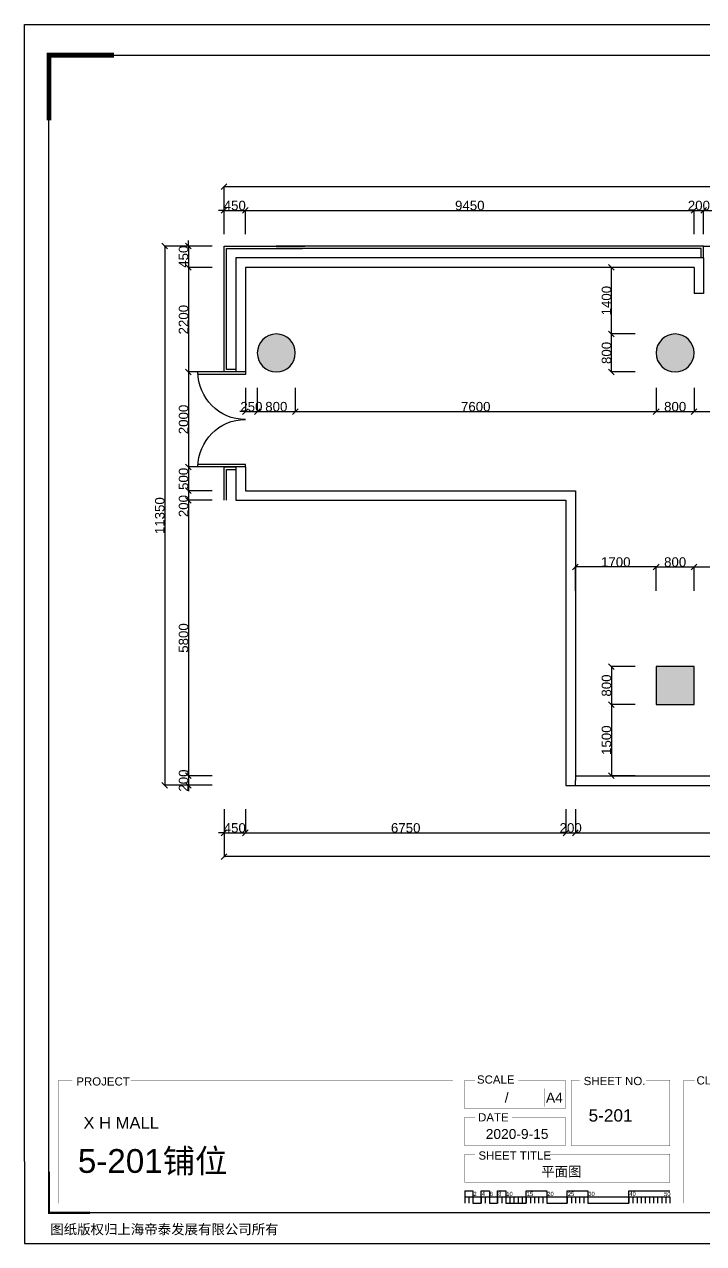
# Model space of a CAD drawing. Header units: inches. Extents: x -17552 to 18736, y -11730 to 13931.
# Drawn here: x -17552 to -3246, y -11730 to 13931 of the extents above; entities that cross this region are included whole.
import ezdxf
from ezdxf.enums import TextEntityAlignment as Align

# ---------------------------------------------------------------- set-up
doc = ezdxf.new("R2010")
doc.units = ezdxf.units.IN
doc.header["$MEASUREMENT"] = 0
for name, color, linetype in [('DIM', 3, 'Continuous'), ('DOOR', 100, 'Continuous'), ('建-墙体', 255, 'Continuous')]:
    doc.layers.add(name, color=color, linetype=linetype)
doc.styles.get("Standard").update_dxf_attribs({"font": 'arial.ttf'})
doc.dimstyles.new('DIM-200MM', dxfattribs={"dimtxt": 200, "dimasz": 120, "dimexe": 10, "dimexo": 10, "dimgap": 0.7, "dimtad": 1, "dimdec": 0, "dimrnd": 5, "dimzin": 1, "dimdsep": 46, "dimtxsty": 'Standard', "dimblk": 'OBLIQUE', "dimcen": 0.5, "dimdle": 1, "dimclrd": 256, "dimclre": 256, "dimclrt": 7, "dimaunit": 1, "dimadec": 0, "dimazin": 0, "dimtfac": 1, "dimtdec": 0, "dimtix": 1, "dimtmove": 2, "dimatfit": 3, "dimfxl": 0, "dimtolj": 1, "dimtzin": 1, "dimarcsym": 0})

# ---------------------------------------------------------------- blocks, each defined once
blk = doc.blocks.new('_Oblique')
at = {"color": 0, "linetype": 'ByBlock', "lineweight": -2}
blk.add_line((-0.5, -0.5), (0.5, 0.5), dxfattribs=at)
blk = doc.blocks.new('*D128')
at = {"layer": 'DEFPOINTS', "color": 0, "transparency": 16777216}
for p in [(-12896, 10016), (-13346, 8536), (-12896, 8536)]:
    blk.add_point(p, dxfattribs=at)
at = {"layer": 'DIM', "lineweight": -2, "transparency": 16777216}
for p, q in [((-13346, 10016), (-13466, 10016)), ((-13346, 9516), (-13346, 10026)), ((-13346, 10016), (-12896, 10016)), ((-12896, 9516), (-12896, 10026)), ((-12896, 10016), (-12776, 10016))]:
    blk.add_line(p, q, dxfattribs=at)
at = {"layer": 'DIM', "lineweight": -2, "transparency": 16777216, "xscale": 120, "yscale": 120, "zscale": 120}
blk.add_blockref('_Oblique', (-13346, 10016), dxfattribs=at)
at = {"layer": 'DIM', "lineweight": -2, "transparency": 16777216, "xscale": 120, "yscale": 120, "zscale": 120, "rotation": 180}
blk.add_blockref('_Oblique', (-12896, 10016), dxfattribs=at)
at = {"layer": 'DIM', "color": 7, "transparency": 16777216, "insert": (-13121, 10118), "char_height": 200, "attachment_point": 5}
blk.add_mtext('\\A1;450', dxfattribs=at)
blk = doc.blocks.new('*D129')
at = {"layer": 'DEFPOINTS', "color": 0, "transparency": 16777216}
for p in [(-3446, 10016), (-12896, 8536), (-3446, 8654)]:
    blk.add_point(p, dxfattribs=at)
at = {"layer": 'DIM', "lineweight": -2, "transparency": 16777216}
for p, q in [((-12897, 10016), (-3445, 10016)), ((-12896, 9516), (-12896, 10026)), ((-3446, 9516), (-3446, 10026))]:
    blk.add_line(p, q, dxfattribs=at)
at = {"layer": 'DIM', "lineweight": -2, "transparency": 16777216, "xscale": 120, "yscale": 120, "zscale": 120, "rotation": 180}
blk.add_blockref('_Oblique', (-12896, 10016), dxfattribs=at)
at = {"layer": 'DIM', "lineweight": -2, "transparency": 16777216, "xscale": 120, "yscale": 120, "zscale": 120}
blk.add_blockref('_Oblique', (-3446, 10016), dxfattribs=at)
at = {"layer": 'DIM', "color": 7, "transparency": 16777216, "insert": (-8171, 10118), "char_height": 200, "attachment_point": 5}
blk.add_mtext('\\A1;9450', dxfattribs=at)
blk = doc.blocks.new('*D130')
at = {"layer": 'DEFPOINTS', "color": 0, "transparency": 16777216}
for p in [(-3246, 10016), (-3446, 8654), (-3246, 8641)]:
    blk.add_point(p, dxfattribs=at)
at = {"layer": 'DIM', "lineweight": -2, "transparency": 16777216}
for p, q in [((-3446, 10016), (-3566, 10016)), ((-3446, 9516), (-3446, 10026)), ((-3446, 10016), (-3246, 10016)), ((-3246, 9516), (-3246, 10026)), ((-3246, 10016), (-3126, 10016))]:
    blk.add_line(p, q, dxfattribs=at)
at = {"layer": 'DIM', "lineweight": -2, "transparency": 16777216, "xscale": 120, "yscale": 120, "zscale": 120}
blk.add_blockref('_Oblique', (-3446, 10016), dxfattribs=at)
at = {"layer": 'DIM', "lineweight": -2, "transparency": 16777216, "xscale": 120, "yscale": 120, "zscale": 120, "rotation": 180}
blk.add_blockref('_Oblique', (-3246, 10016), dxfattribs=at)
at = {"layer": 'DIM', "color": 7, "transparency": 16777216, "insert": (-3346, 10118), "char_height": 200, "attachment_point": 5}
blk.add_mtext('\\A1;200', dxfattribs=at)
blk = doc.blocks.new('*D131')
at = {"layer": 'DEFPOINTS', "color": 0, "transparency": 16777216}
for p in [(3954, 10016), (-3246, 8641), (3954, 8166)]:
    blk.add_point(p, dxfattribs=at)
at = {"layer": 'DIM', "lineweight": -2, "transparency": 16777216}
for p, q in [((-3247, 10016), (3955, 10016)), ((-3246, 9516), (-3246, 10026)), ((3954, 9516), (3954, 10026))]:
    blk.add_line(p, q, dxfattribs=at)
at = {"layer": 'DIM', "lineweight": -2, "transparency": 16777216, "xscale": 120, "yscale": 120, "zscale": 120, "rotation": 180}
blk.add_blockref('_Oblique', (-3246, 10016), dxfattribs=at)
at = {"layer": 'DIM', "lineweight": -2, "transparency": 16777216, "xscale": 120, "yscale": 120, "zscale": 120}
blk.add_blockref('_Oblique', (3954, 10016), dxfattribs=at)
at = {"layer": 'DIM', "color": 7, "transparency": 16777216, "insert": (354, 10118), "char_height": 200, "attachment_point": 5}
blk.add_mtext('\\A1;7200', dxfattribs=at)
blk = doc.blocks.new('*D137')
at = {"layer": 'DEFPOINTS', "color": 0, "transparency": 16777216}
for p in [(14054, 10516), (-13346, 8794), (14054, 8794)]:
    blk.add_point(p, dxfattribs=at)
at = {"layer": 'DIM', "lineweight": -2, "transparency": 16777216}
for p, q in [((-13346, 10016), (-13346, 10526)), ((14054, 10016), (14054, 10526)), ((-13347, 10516), (14055, 10516))]:
    blk.add_line(p, q, dxfattribs=at)
at = {"layer": 'DIM', "lineweight": -2, "transparency": 16777216, "xscale": 120, "yscale": 120, "zscale": 120, "rotation": 180}
blk.add_blockref('_Oblique', (-13346, 10516), dxfattribs=at)
at = {"layer": 'DIM', "lineweight": -2, "transparency": 16777216, "xscale": 120, "yscale": 120, "zscale": 120}
blk.add_blockref('_Oblique', (14054, 10516), dxfattribs=at)
at = {"layer": 'DIM', "color": 7, "transparency": 16777216, "insert": (354, 10618), "char_height": 200, "attachment_point": 5}
blk.add_mtext('\\A1;27400', dxfattribs=at)
blk = doc.blocks.new('*D138')
at = {"layer": 'DEFPOINTS', "color": 0, "transparency": 16777216}
for p in [(-12496, 9266), (-14096, 8816), (-12496, 8816)]:
    blk.add_point(p, dxfattribs=at)
at = {"layer": 'DIM', "lineweight": -2, "transparency": 16777216}
for p, q in [((-13596, 9266), (-14106, 9266)), ((-14096, 9266), (-14096, 9386)), ((-14096, 9266), (-14096, 8816)), ((-13596, 8816), (-14106, 8816)), ((-14096, 8816), (-14096, 8696))]:
    blk.add_line(p, q, dxfattribs=at)
at = {"layer": 'DIM', "lineweight": -2, "transparency": 16777216, "xscale": 120, "yscale": 120, "zscale": 120}
for p, rotation in [((-14096, 9266), 270), ((-14096, 8816), 90)]:
    blk.add_blockref('_Oblique', p, dxfattribs=dict(at, rotation=rotation))
at = {"layer": 'DIM', "color": 7, "transparency": 16777216, "insert": (-14199, 9041), "char_height": 200, "attachment_point": 5, "rotation": 90}
blk.add_mtext('\\A1;450', dxfattribs=at)
blk = doc.blocks.new('*D139')
at = {"layer": 'DEFPOINTS', "color": 0, "transparency": 16777216}
for p in [(-12496, 8816), (-14096, 6616), (-12896, 6616)]:
    blk.add_point(p, dxfattribs=at)
at = {"layer": 'DIM', "lineweight": -2, "transparency": 16777216}
for p, q in [((-13596, 8816), (-14106, 8816)), ((-14096, 8817), (-14096, 6615)), ((-13596, 6616), (-14106, 6616))]:
    blk.add_line(p, q, dxfattribs=at)
at = {"layer": 'DIM', "lineweight": -2, "transparency": 16777216, "xscale": 120, "yscale": 120, "zscale": 120}
for p, rotation in [((-14096, 8816), 90), ((-14096, 6616), 270)]:
    blk.add_blockref('_Oblique', p, dxfattribs=dict(at, rotation=rotation))
at = {"layer": 'DIM', "color": 7, "transparency": 16777216, "insert": (-14199, 7716), "char_height": 200, "attachment_point": 5, "rotation": 90}
blk.add_mtext('\\A1;2200', dxfattribs=at)
blk = doc.blocks.new('*D140')
at = {"layer": 'DEFPOINTS', "color": 0, "transparency": 16777216}
for p in [(-12896, 6616), (-14096, 4616), (-12896, 4616)]:
    blk.add_point(p, dxfattribs=at)
at = {"layer": 'DIM', "lineweight": -2, "transparency": 16777216}
for p, q in [((-13596, 6616), (-14106, 6616)), ((-14096, 6617), (-14096, 4615)), ((-13596, 4616), (-14106, 4616))]:
    blk.add_line(p, q, dxfattribs=at)
at = {"layer": 'DIM', "lineweight": -2, "transparency": 16777216, "xscale": 120, "yscale": 120, "zscale": 120}
for p, rotation in [((-14096, 6616), 90), ((-14096, 4616), 270)]:
    blk.add_blockref('_Oblique', p, dxfattribs=dict(at, rotation=rotation))
at = {"layer": 'DIM', "color": 7, "transparency": 16777216, "insert": (-14199, 5616), "char_height": 200, "attachment_point": 5, "rotation": 90}
blk.add_mtext('\\A1;2000', dxfattribs=at)
blk = doc.blocks.new('*D141')
at = {"layer": 'DEFPOINTS', "color": 0, "transparency": 16777216}
for p in [(-12896, 4616), (-14096, 4116), (-12599, 4116)]:
    blk.add_point(p, dxfattribs=at)
at = {"layer": 'DIM', "lineweight": -2, "transparency": 16777216}
for p, q in [((-13596, 4616), (-14106, 4616)), ((-14096, 4617), (-14096, 4115)), ((-13596, 4116), (-14106, 4116))]:
    blk.add_line(p, q, dxfattribs=at)
at = {"layer": 'DIM', "lineweight": -2, "transparency": 16777216, "xscale": 120, "yscale": 120, "zscale": 120}
for p, rotation in [((-14096, 4616), 90), ((-14096, 4116), 270)]:
    blk.add_blockref('_Oblique', p, dxfattribs=dict(at, rotation=rotation))
at = {"layer": 'DIM', "color": 7, "transparency": 16777216, "insert": (-14199, 4366), "char_height": 200, "attachment_point": 5, "rotation": 90}
blk.add_mtext('\\A1;500', dxfattribs=at)
blk = doc.blocks.new('*D142')
at = {"layer": 'DEFPOINTS', "color": 0, "transparency": 16777216}
for p in [(-12599, 4116), (-14096, 3916), (-12771, 3916)]:
    blk.add_point(p, dxfattribs=at)
at = {"layer": 'DIM', "lineweight": -2, "transparency": 16777216}
for p, q in [((-13596, 4116), (-14106, 4116)), ((-14096, 4117), (-14096, 3915)), ((-13596, 3916), (-14106, 3916))]:
    blk.add_line(p, q, dxfattribs=at)
at = {"layer": 'DIM', "lineweight": -2, "transparency": 16777216, "xscale": 120, "yscale": 120, "zscale": 120}
for p, rotation in [((-14096, 4116), 90), ((-14096, 3916), 270)]:
    blk.add_blockref('_Oblique', p, dxfattribs=dict(at, rotation=rotation))
at = {"layer": 'DIM', "color": 7, "transparency": 16777216, "insert": (-14199, 3793), "char_height": 200, "attachment_point": 5, "rotation": 90}
blk.add_mtext('\\A1;200', dxfattribs=at)
blk = doc.blocks.new('*D143')
at = {"layer": 'DEFPOINTS', "color": 0, "transparency": 16777216}
for p in [(-12771, 3916), (-14096, -1884), (-5583, -1884)]:
    blk.add_point(p, dxfattribs=at)
at = {"layer": 'DIM', "lineweight": -2, "transparency": 16777216}
for p, q in [((-13596, 3916), (-14106, 3916)), ((-14096, 3917), (-14096, -1885)), ((-13596, -1884), (-14106, -1884))]:
    blk.add_line(p, q, dxfattribs=at)
at = {"layer": 'DIM', "lineweight": -2, "transparency": 16777216, "xscale": 120, "yscale": 120, "zscale": 120}
for p, rotation in [((-14096, 3916), 90), ((-14096, -1884), 270)]:
    blk.add_blockref('_Oblique', p, dxfattribs=dict(at, rotation=rotation))
at = {"layer": 'DIM', "color": 7, "transparency": 16777216, "insert": (-14199, 1016), "char_height": 200, "attachment_point": 5, "rotation": 90}
blk.add_mtext('\\A1;5800', dxfattribs=at)
blk = doc.blocks.new('*D144')
at = {"layer": 'DEFPOINTS', "color": 0, "transparency": 16777216}
for p in [(-5583, -1884), (-14096, -2084), (-5568, -2084)]:
    blk.add_point(p, dxfattribs=at)
at = {"layer": 'DIM', "lineweight": -2, "transparency": 16777216}
for p, q in [((-14096, -1884), (-14096, -1764)), ((-13596, -1884), (-14106, -1884)), ((-14096, -1884), (-14096, -2084)), ((-13596, -2084), (-14106, -2084)), ((-14096, -2084), (-14096, -2204))]:
    blk.add_line(p, q, dxfattribs=at)
at = {"layer": 'DIM', "lineweight": -2, "transparency": 16777216, "xscale": 120, "yscale": 120, "zscale": 120}
for p, rotation in [((-14096, -1884), 270), ((-14096, -2084), 90)]:
    blk.add_blockref('_Oblique', p, dxfattribs=dict(at, rotation=rotation))
at = {"layer": 'DIM', "color": 7, "transparency": 16777216, "insert": (-14199, -1984), "char_height": 200, "attachment_point": 5, "rotation": 90}
blk.add_mtext('\\A1;200', dxfattribs=at)
blk = doc.blocks.new('*D145')
at = {"layer": 'DEFPOINTS', "color": 0, "transparency": 16777216}
for p in [(-12413, 9266), (-14596, -2084), (-5568, -2084)]:
    blk.add_point(p, dxfattribs=at)
at = {"layer": 'DIM', "lineweight": -2, "transparency": 16777216}
for p, q in [((-14096, 9266), (-14606, 9266)), ((-14596, 9267), (-14596, -2085)), ((-14096, -2084), (-14606, -2084))]:
    blk.add_line(p, q, dxfattribs=at)
at = {"layer": 'DIM', "lineweight": -2, "transparency": 16777216, "xscale": 120, "yscale": 120, "zscale": 120}
for p, rotation in [((-14596, 9266), 90), ((-14596, -2084), 270)]:
    blk.add_blockref('_Oblique', p, dxfattribs=dict(at, rotation=rotation))
at = {"layer": 'DIM', "color": 7, "transparency": 16777216, "insert": (-14699, 3591), "char_height": 200, "attachment_point": 5, "rotation": 90}
blk.add_mtext('\\A1;11350', dxfattribs=at)
blk = doc.blocks.new('*D146')
at = {"layer": 'DEFPOINTS', "color": 0, "transparency": 16777216}
for p in [(-13346, 4184), (-12896, 4184), (-12896, -3084)]:
    blk.add_point(p, dxfattribs=at)
at = {"layer": 'DIM', "lineweight": -2, "transparency": 16777216}
for p, q in [((-13346, -2584), (-13346, -3094)), ((-12896, -2584), (-12896, -3094)), ((-13346, -3084), (-13466, -3084)), ((-13346, -3084), (-12896, -3084)), ((-12896, -3084), (-12776, -3084))]:
    blk.add_line(p, q, dxfattribs=at)
at = {"layer": 'DIM', "lineweight": -2, "transparency": 16777216, "xscale": 120, "yscale": 120, "zscale": 120}
blk.add_blockref('_Oblique', (-13346, -3084), dxfattribs=at)
at = {"layer": 'DIM', "lineweight": -2, "transparency": 16777216, "xscale": 120, "yscale": 120, "zscale": 120, "rotation": 180}
blk.add_blockref('_Oblique', (-12896, -3084), dxfattribs=at)
at = {"layer": 'DIM', "color": 7, "transparency": 16777216, "insert": (-13121, -2982), "char_height": 200, "attachment_point": 5}
blk.add_mtext('\\A1;450', dxfattribs=at)
blk = doc.blocks.new('*D147')
at = {"layer": 'DEFPOINTS', "color": 0, "transparency": 16777216}
for p in [(-12896, 4184), (-6146, 3471), (-6146, -3084)]:
    blk.add_point(p, dxfattribs=at)
at = {"layer": 'DIM', "lineweight": -2, "transparency": 16777216}
for p, q in [((-12896, -2584), (-12896, -3094)), ((-6146, -2584), (-6146, -3094)), ((-12897, -3084), (-6145, -3084))]:
    blk.add_line(p, q, dxfattribs=at)
at = {"layer": 'DIM', "lineweight": -2, "transparency": 16777216, "xscale": 120, "yscale": 120, "zscale": 120, "rotation": 180}
blk.add_blockref('_Oblique', (-12896, -3084), dxfattribs=at)
at = {"layer": 'DIM', "lineweight": -2, "transparency": 16777216, "xscale": 120, "yscale": 120, "zscale": 120}
blk.add_blockref('_Oblique', (-6146, -3084), dxfattribs=at)
at = {"layer": 'DIM', "color": 7, "transparency": 16777216, "insert": (-9521, -2982), "char_height": 200, "attachment_point": 5}
blk.add_mtext('\\A1;6750', dxfattribs=at)
blk = doc.blocks.new('*D148')
at = {"layer": 'DEFPOINTS', "color": 0, "transparency": 16777216}
for p in [(-6146, 3471), (-5946, 3455), (-5946, -3084)]:
    blk.add_point(p, dxfattribs=at)
at = {"layer": 'DIM', "lineweight": -2, "transparency": 16777216}
for p, q in [((-6146, -2584), (-6146, -3094)), ((-5946, -2584), (-5946, -3094)), ((-6146, -3084), (-6266, -3084)), ((-6146, -3084), (-5946, -3084)), ((-5946, -3084), (-5826, -3084))]:
    blk.add_line(p, q, dxfattribs=at)
at = {"layer": 'DIM', "lineweight": -2, "transparency": 16777216, "xscale": 120, "yscale": 120, "zscale": 120}
blk.add_blockref('_Oblique', (-6146, -3084), dxfattribs=at)
at = {"layer": 'DIM', "lineweight": -2, "transparency": 16777216, "xscale": 120, "yscale": 120, "zscale": 120, "rotation": 180}
blk.add_blockref('_Oblique', (-5946, -3084), dxfattribs=at)
at = {"layer": 'DIM', "color": 7, "transparency": 16777216, "insert": (-6046, -2982), "char_height": 200, "attachment_point": 5}
blk.add_mtext('\\A1;200', dxfattribs=at)
blk = doc.blocks.new('*D149')
at = {"layer": 'DEFPOINTS', "color": 0, "transparency": 16777216}
for p in [(-5946, 3455), (13804, -914), (13804, -3084)]:
    blk.add_point(p, dxfattribs=at)
at = {"layer": 'DIM', "lineweight": -2, "transparency": 16777216}
for p, q in [((-5946, -2584), (-5946, -3094)), ((13804, -2584), (13804, -3094)), ((-5947, -3084), (13805, -3084))]:
    blk.add_line(p, q, dxfattribs=at)
at = {"layer": 'DIM', "lineweight": -2, "transparency": 16777216, "xscale": 120, "yscale": 120, "zscale": 120, "rotation": 180}
blk.add_blockref('_Oblique', (-5946, -3084), dxfattribs=at)
at = {"layer": 'DIM', "lineweight": -2, "transparency": 16777216, "xscale": 120, "yscale": 120, "zscale": 120}
blk.add_blockref('_Oblique', (13804, -3084), dxfattribs=at)
at = {"layer": 'DIM', "color": 7, "transparency": 16777216, "insert": (3929, -2982), "char_height": 200, "attachment_point": 5}
blk.add_mtext('\\A1;19750', dxfattribs=at)
blk = doc.blocks.new('*D151')
at = {"layer": 'DEFPOINTS', "color": 0, "transparency": 16777216}
for p in [(-13346, 4184), (14054, -1401), (-13346, -3584)]:
    blk.add_point(p, dxfattribs=at)
at = {"layer": 'DIM', "lineweight": -2, "transparency": 16777216}
for p, q in [((-13346, -3084), (-13346, -3594)), ((14054, -3084), (14054, -3594)), ((14055, -3584), (-13347, -3584))]:
    blk.add_line(p, q, dxfattribs=at)
at = {"layer": 'DIM', "lineweight": -2, "transparency": 16777216, "xscale": 120, "yscale": 120, "zscale": 120, "rotation": 180}
blk.add_blockref('_Oblique', (-13346, -3584), dxfattribs=at)
at = {"layer": 'DIM', "lineweight": -2, "transparency": 16777216, "xscale": 120, "yscale": 120, "zscale": 120}
blk.add_blockref('_Oblique', (14054, -3584), dxfattribs=at)
at = {"layer": 'DIM', "color": 7, "transparency": 16777216, "insert": (354, -3482), "char_height": 200, "attachment_point": 5}
blk.add_mtext('\\A1;27400', dxfattribs=at)
blk = doc.blocks.new('*D159')
at = {"layer": 'DEFPOINTS', "color": 0, "transparency": 16777216}
for p in [(-12896, 7092), (-12646, 7016), (-12646, 5781)]:
    blk.add_point(p, dxfattribs=at)
at = {"layer": 'DIM', "lineweight": -2, "transparency": 16777216}
for p, q in [((-12896, 6281), (-12896, 5771)), ((-12646, 6281), (-12646, 5771)), ((-12896, 5781), (-13016, 5781)), ((-12896, 5781), (-12646, 5781)), ((-12646, 5781), (-12526, 5781))]:
    blk.add_line(p, q, dxfattribs=at)
at = {"layer": 'DIM', "lineweight": -2, "transparency": 16777216, "xscale": 120, "yscale": 120, "zscale": 120}
blk.add_blockref('_Oblique', (-12896, 5781), dxfattribs=at)
at = {"layer": 'DIM', "lineweight": -2, "transparency": 16777216, "xscale": 120, "yscale": 120, "zscale": 120, "rotation": 180}
blk.add_blockref('_Oblique', (-12646, 5781), dxfattribs=at)
at = {"layer": 'DIM', "color": 7, "transparency": 16777216, "insert": (-12771, 5884), "char_height": 200, "attachment_point": 5}
blk.add_mtext('\\A1;250', dxfattribs=at)
blk = doc.blocks.new('*D160')
at = {"layer": 'DEFPOINTS', "color": 0, "transparency": 16777216}
for p in [(-12646, 7016), (-11846, 7016), (-11846, 5781)]:
    blk.add_point(p, dxfattribs=at)
at = {"layer": 'DIM', "lineweight": -2, "transparency": 16777216}
for p, q in [((-12646, 6281), (-12646, 5771)), ((-11846, 6281), (-11846, 5771)), ((-12647, 5781), (-11845, 5781))]:
    blk.add_line(p, q, dxfattribs=at)
at = {"layer": 'DIM', "lineweight": -2, "transparency": 16777216, "xscale": 120, "yscale": 120, "zscale": 120, "rotation": 180}
blk.add_blockref('_Oblique', (-12646, 5781), dxfattribs=at)
at = {"layer": 'DIM', "lineweight": -2, "transparency": 16777216, "xscale": 120, "yscale": 120, "zscale": 120}
blk.add_blockref('_Oblique', (-11846, 5781), dxfattribs=at)
at = {"layer": 'DIM', "color": 7, "transparency": 16777216, "insert": (-12246, 5884), "char_height": 200, "attachment_point": 5}
blk.add_mtext('\\A1;800', dxfattribs=at)
blk = doc.blocks.new('*D161')
at = {"layer": 'DEFPOINTS', "color": 0, "transparency": 16777216}
for p in [(-11846, 7016), (-4246, 7016), (-4246, 5781)]:
    blk.add_point(p, dxfattribs=at)
at = {"layer": 'DIM', "lineweight": -2, "transparency": 16777216}
for p, q in [((-11846, 6281), (-11846, 5771)), ((-4246, 6281), (-4246, 5771)), ((-11847, 5781), (-4245, 5781))]:
    blk.add_line(p, q, dxfattribs=at)
at = {"layer": 'DIM', "lineweight": -2, "transparency": 16777216, "xscale": 120, "yscale": 120, "zscale": 120, "rotation": 180}
blk.add_blockref('_Oblique', (-11846, 5781), dxfattribs=at)
at = {"layer": 'DIM', "lineweight": -2, "transparency": 16777216, "xscale": 120, "yscale": 120, "zscale": 120}
blk.add_blockref('_Oblique', (-4246, 5781), dxfattribs=at)
at = {"layer": 'DIM', "color": 7, "transparency": 16777216, "insert": (-8046, 5884), "char_height": 200, "attachment_point": 5}
blk.add_mtext('\\A1;7600', dxfattribs=at)
blk = doc.blocks.new('*D162')
at = {"layer": 'DEFPOINTS', "color": 0, "transparency": 16777216}
for p in [(-4246, 7016), (-3446, 7016), (-3446, 5781)]:
    blk.add_point(p, dxfattribs=at)
at = {"layer": 'DIM', "lineweight": -2, "transparency": 16777216}
for p, q in [((-4246, 6281), (-4246, 5771)), ((-3446, 6281), (-3446, 5771)), ((-4247, 5781), (-3445, 5781))]:
    blk.add_line(p, q, dxfattribs=at)
at = {"layer": 'DIM', "lineweight": -2, "transparency": 16777216, "xscale": 120, "yscale": 120, "zscale": 120, "rotation": 180}
blk.add_blockref('_Oblique', (-4246, 5781), dxfattribs=at)
at = {"layer": 'DIM', "lineweight": -2, "transparency": 16777216, "xscale": 120, "yscale": 120, "zscale": 120}
blk.add_blockref('_Oblique', (-3446, 5781), dxfattribs=at)
at = {"layer": 'DIM', "color": 7, "transparency": 16777216, "insert": (-3846, 5884), "char_height": 200, "attachment_point": 5}
blk.add_mtext('\\A1;800', dxfattribs=at)
blk = doc.blocks.new('*D163')
at = {"layer": 'DEFPOINTS', "color": 0, "transparency": 16777216}
for p in [(-3446, 7016), (4104, 7016), (4104, 5781)]:
    blk.add_point(p, dxfattribs=at)
at = {"layer": 'DIM', "lineweight": -2, "transparency": 16777216}
for p, q in [((-3446, 6281), (-3446, 5771)), ((4104, 6281), (4104, 5771)), ((-3447, 5781), (4105, 5781))]:
    blk.add_line(p, q, dxfattribs=at)
at = {"layer": 'DIM', "lineweight": -2, "transparency": 16777216, "xscale": 120, "yscale": 120, "zscale": 120, "rotation": 180}
blk.add_blockref('_Oblique', (-3446, 5781), dxfattribs=at)
at = {"layer": 'DIM', "lineweight": -2, "transparency": 16777216, "xscale": 120, "yscale": 120, "zscale": 120}
blk.add_blockref('_Oblique', (4104, 5781), dxfattribs=at)
at = {"layer": 'DIM', "color": 7, "transparency": 16777216, "insert": (329, 5884), "char_height": 200, "attachment_point": 5}
blk.add_mtext('\\A1;7550', dxfattribs=at)
blk = doc.blocks.new('*D170')
at = {"layer": 'DEFPOINTS', "color": 0, "transparency": 16777216}
for p in [(-4246, 416), (-5189, -384), (-4246, -384)]:
    blk.add_point(p, dxfattribs=at)
at = {"layer": 'DIM', "lineweight": -2, "transparency": 16777216}
for p, q in [((-4689, 416), (-5199, 416)), ((-5189, 417), (-5189, -385)), ((-4689, -384), (-5199, -384))]:
    blk.add_line(p, q, dxfattribs=at)
at = {"layer": 'DIM', "lineweight": -2, "transparency": 16777216, "xscale": 120, "yscale": 120, "zscale": 120}
for p, rotation in [((-5189, 416), 90), ((-5189, -384), 270)]:
    blk.add_blockref('_Oblique', p, dxfattribs=dict(at, rotation=rotation))
at = {"layer": 'DIM', "color": 7, "transparency": 16777216, "insert": (-5292, 16), "char_height": 200, "attachment_point": 5, "rotation": 90}
blk.add_mtext('\\A1;800', dxfattribs=at)
blk = doc.blocks.new('*D171')
at = {"layer": 'DEFPOINTS', "color": 0, "transparency": 16777216}
for p in [(-4246, -384), (-5189, -1884), (-4246, -1884)]:
    blk.add_point(p, dxfattribs=at)
at = {"layer": 'DIM', "lineweight": -2, "transparency": 16777216}
for p, q in [((-4689, -384), (-5199, -384)), ((-5189, -383), (-5189, -1885)), ((-4689, -1884), (-5199, -1884))]:
    blk.add_line(p, q, dxfattribs=at)
at = {"layer": 'DIM', "lineweight": -2, "transparency": 16777216, "xscale": 120, "yscale": 120, "zscale": 120}
for p, rotation in [((-5189, -384), 90), ((-5189, -1884), 270)]:
    blk.add_blockref('_Oblique', p, dxfattribs=dict(at, rotation=rotation))
at = {"layer": 'DIM', "color": 7, "transparency": 16777216, "insert": (-5292, -1134), "char_height": 200, "attachment_point": 5, "rotation": 90}
blk.add_mtext('\\A1;1500', dxfattribs=at)
blk = doc.blocks.new('*D172')
at = {"layer": 'DEFPOINTS', "color": 0, "transparency": 16777216}
for p in [(-5189, 7416), (-3846, 7416), (-3846, 6616)]:
    blk.add_point(p, dxfattribs=at)
at = {"layer": 'DIM', "lineweight": -2, "transparency": 16777216}
for p, q in [((-4689, 7416), (-5199, 7416)), ((-5189, 6615), (-5189, 7417)), ((-4689, 6616), (-5199, 6616))]:
    blk.add_line(p, q, dxfattribs=at)
at = {"layer": 'DIM', "lineweight": -2, "transparency": 16777216, "xscale": 120, "yscale": 120, "zscale": 120}
for p, rotation in [((-5189, 7416), 90), ((-5189, 6616), 270)]:
    blk.add_blockref('_Oblique', p, dxfattribs=dict(at, rotation=rotation))
at = {"layer": 'DIM', "color": 7, "transparency": 16777216, "insert": (-5292, 7016), "char_height": 200, "attachment_point": 5, "rotation": 90}
blk.add_mtext('\\A1;800', dxfattribs=at)
blk = doc.blocks.new('*D173')
at = {"layer": 'DEFPOINTS', "color": 0, "transparency": 16777216}
for p in [(-5189, 8816), (-3846, 8816), (-3846, 7416)]:
    blk.add_point(p, dxfattribs=at)
at = {"layer": 'DIM', "lineweight": -2, "transparency": 16777216}
for p, q in [((-4689, 8816), (-5199, 8816)), ((-5189, 7415), (-5189, 8817)), ((-4689, 7416), (-5199, 7416))]:
    blk.add_line(p, q, dxfattribs=at)
at = {"layer": 'DIM', "lineweight": -2, "transparency": 16777216, "xscale": 120, "yscale": 120, "zscale": 120}
for p, rotation in [((-5189, 8816), 90), ((-5189, 7416), 270)]:
    blk.add_blockref('_Oblique', p, dxfattribs=dict(at, rotation=rotation))
at = {"layer": 'DIM', "color": 7, "transparency": 16777216, "insert": (-5292, 8116), "char_height": 200, "attachment_point": 5, "rotation": 90}
blk.add_mtext('\\A1;1400', dxfattribs=at)
blk = doc.blocks.new('*D174')
at = {"layer": 'DEFPOINTS', "color": 0, "transparency": 16777216}
for p in [(-3446, 2511), (-4246, 416), (-3446, 416)]:
    blk.add_point(p, dxfattribs=at)
at = {"layer": 'DIM', "lineweight": -2, "transparency": 16777216}
for p, q in [((-4247, 2511), (-3445, 2511)), ((-4246, 2011), (-4246, 2521)), ((-3446, 2011), (-3446, 2521))]:
    blk.add_line(p, q, dxfattribs=at)
at = {"layer": 'DIM', "lineweight": -2, "transparency": 16777216, "xscale": 120, "yscale": 120, "zscale": 120, "rotation": 180}
blk.add_blockref('_Oblique', (-4246, 2511), dxfattribs=at)
at = {"layer": 'DIM', "lineweight": -2, "transparency": 16777216, "xscale": 120, "yscale": 120, "zscale": 120}
blk.add_blockref('_Oblique', (-3446, 2511), dxfattribs=at)
at = {"layer": 'DIM', "color": 7, "transparency": 16777216, "insert": (-3846, 2614), "char_height": 200, "attachment_point": 5}
blk.add_mtext('\\A1;800', dxfattribs=at)
blk = doc.blocks.new('*D175')
at = {"layer": 'DEFPOINTS', "color": 0, "transparency": 16777216}
for p in [(-5946, 2511), (-5946, 416), (-4246, 416)]:
    blk.add_point(p, dxfattribs=at)
at = {"layer": 'DIM', "lineweight": -2, "transparency": 16777216}
for p, q in [((-4245, 2511), (-5947, 2511)), ((-5946, 2011), (-5946, 2521)), ((-4246, 2011), (-4246, 2521))]:
    blk.add_line(p, q, dxfattribs=at)
at = {"layer": 'DIM', "lineweight": -2, "transparency": 16777216, "xscale": 120, "yscale": 120, "zscale": 120, "rotation": 180}
blk.add_blockref('_Oblique', (-5946, 2511), dxfattribs=at)
at = {"layer": 'DIM', "lineweight": -2, "transparency": 16777216, "xscale": 120, "yscale": 120, "zscale": 120}
blk.add_blockref('_Oblique', (-4246, 2511), dxfattribs=at)
at = {"layer": 'DIM', "color": 7, "transparency": 16777216, "insert": (-5096, 2614), "char_height": 200, "attachment_point": 5}
blk.add_mtext('\\A1;1700', dxfattribs=at)
blk = doc.blocks.new('*D176')
at = {"layer": 'DEFPOINTS', "color": 0, "transparency": 16777216}
for p in [(-546, 2511), (-546, 691), (-3446, 416)]:
    blk.add_point(p, dxfattribs=at)
at = {"layer": 'DIM', "lineweight": -2, "transparency": 16777216}
for p, q in [((-3447, 2511), (-545, 2511)), ((-3446, 2011), (-3446, 2521)), ((-546, 2011), (-546, 2521))]:
    blk.add_line(p, q, dxfattribs=at)
at = {"layer": 'DIM', "lineweight": -2, "transparency": 16777216, "xscale": 120, "yscale": 120, "zscale": 120, "rotation": 180}
blk.add_blockref('_Oblique', (-3446, 2511), dxfattribs=at)
at = {"layer": 'DIM', "lineweight": -2, "transparency": 16777216, "xscale": 120, "yscale": 120, "zscale": 120}
blk.add_blockref('_Oblique', (-546, 2511), dxfattribs=at)
at = {"layer": 'DIM', "color": 7, "transparency": 16777216, "insert": (-1996, 2614), "char_height": 200, "attachment_point": 5}
blk.add_mtext('\\A1;2900', dxfattribs=at)

msp = doc.modelspace()

# ---------------------------------------------------------------- hatches: boundary and pattern name
at = {"layer": '建-墙体'}
for points in [[(-11846.1, 7015.5, 1), (-12646.1, 7015.5, 1)], [(-11846.1, 7015.5, 1), (-12646.1, 7015.5, 1)], [(-3446.1, 7015.5, 1), (-4246.1, 7015.5, 1)], [(-4246.1, -384.5), (-3446.1, -384.5), (-3446.1, 415.5), (-4246.1, 415.5)]]:
    msp.add_hatch(color=256, dxfattribs=at).paths.add_polyline_path(points)

# ---------------------------------------------------------------- linework, layer by layer
at = {"color": 8}
msp.add_line((-8277.2, -10748.5), (-3957.2, -10748.5), dxfattribs=at)
for points in [[(-17552.2, -10001.8), (-17552.2, 13931), (17007.8, 13931)], [(-17552.2, -10001.8), (-17552.2, -11729.8), (17007.8, -11729.8)], [(-8277.2, -10618.9), (-8277.2, -10878.1)], [(-8104.4, -10748.5), (-8104.4, -10878.1)], [(-6549.2, -10748.5), (-6549.2, -10878.1)], [(-6117.2, -10748.5), (-6117.2, -10878.1)], [(-3957.2, -10748.5), (-3957.2, -10878.1)]]:
    msp.add_lwpolyline(points)
for points, const_width in [([(-17033.8, 11910.8), (-17033.8, 13283), (-15661.5, 13283)], 103.7), ([(-15315, -8290.3), (-8523.6, -8290.3), (-8523.6, -10881.8), (-16833.8, -10881.8), (-16833.8, -8290.3), (-16544.1, -8290.3)], 4.32), ([(-7150.6, -8290.3), (-6160.4, -8290.3), (-6160.4, -8895.1), (-8277.2, -8895.1), (-8277.2, -8290.3), (-8061.2, -8290.3)], 4.32), ([(-6604.8, -8463.6), (-6604.8, -8848.8)], 4.32), ([(-4463.2, -8290.3), (-3957.2, -8290.3), (-3957.2, -9672.7), (-6030.8, -9672.7), (-6030.8, -8290.3), (-5858, -8290.3)], 4.32), ([(-2445.4, -8290.3), (10372.1, -8290.3), (10372.1, -10881.8), (-3665, -10881.8), (-3665, -8290.3), (-3431.9, -8290.3)], 4.32), ([(-7285.4, -9067.9), (-6160.4, -9067.9), (-6160.4, -9672.7), (-8277.2, -9672.7), (-8277.2, -9067.9), (-8061.2, -9067.9)], 4.32), ([(-6596.3, -9845.5), (-3957.2, -9845.5), (-3957.2, -10441.5), (-8277.2, -10441.5), (-8277.2, -9845.5), (-8061.2, -9845.5)], 4.32), ([(-17033.8, -10217.8), (-17033.8, -11081.8), (-16169.8, -11081.8)], 43.2), ([(-8104.4, -10618.9), (-8104.4, -10748.5)], 8.64), ([(-7931.6, -10618.9), (-7931.6, -10748.5)], 8.64), ([(-7758.8, -10618.9), (-7758.8, -10748.5)], 8.64), ([(-7586, -10618.9), (-7586, -10748.5)], 8.64), ([(-7413.2, -10618.9), (-7413.2, -10748.5)], 8.64), ([(-6981.2, -10618.9), (-6981.2, -10748.5)], 8.64), ([(-6549.2, -10618.9), (-6549.2, -10748.5)], 8.64), ([(-6117.2, -10618.9), (-6117.2, -10748.5)], 8.64), ([(-5685.2, -10618.9), (-5685.2, -10748.5)], 8.64), ([(-4821.2, -10618.9), (-4821.2, -10748.5)], 8.64), ([(-3957.2, -10618.9), (-3957.2, -10748.5)], 8.64)]:
    msp.add_lwpolyline(points, dxfattribs=dict(const_width=const_width))
msp.add_lwpolyline([(-17033.8, 13283), (18217.4, 13283), (18217.4, -11081.8), (-17033.8, -11081.8)], close=True)
for points in [[(-8277.2, -10618.9), (-8104.4, -10618.9), (-8104.4, -10878.1), (-7931.6, -10878.1), (-7931.6, -10618.9), (-7758.8, -10618.9), (-7758.8, -10878.1), (-7586, -10878.1), (-7586, -10618.9), (-7413.2, -10618.9), (-7413.2, -10878.1), (-6981.2, -10878.1), (-6981.2, -10618.9), (-6549.2, -10618.9), (-6549.2, -10878.1), (-6117.2, -10878.1), (-6117.2, -10618.9), (-5685.2, -10618.9), (-5685.2, -10878.1), (-4821.2, -10878.1), (-4821.2, -10618.9), (-3957.2, -10618.9)], [(-8190.8, -10748.5), (-8190.8, -10878.1)], [(-7931.6, -10748.5), (-7931.6, -10878.1)], [(-7845.2, -10748.5), (-7845.2, -10878.1)], [(-7758.8, -10748.5), (-7758.8, -10878.1)], [(-7586, -10748.5), (-7586, -10878.1)], [(-7499.6, -10748.5), (-7499.6, -10878.1)], [(-7413.2, -10748.5), (-7413.2, -10878.1)], [(-7326.8, -10748.5), (-7326.8, -10878.1)], [(-7240.4, -10748.5), (-7240.4, -10878.1)], [(-7154, -10748.5), (-7154, -10878.1)], [(-7067.6, -10748.5), (-7067.6, -10878.1)], [(-6981.2, -10748.5), (-6981.2, -10878.1)], [(-6894.8, -10748.5), (-6894.8, -10878.1)], [(-6808.4, -10748.5), (-6808.4, -10878.1)], [(-6722, -10748.5), (-6722, -10878.1)], [(-6635.6, -10748.5), (-6635.6, -10878.1)], [(-6030.8, -10748.5), (-6030.8, -10878.1)], [(-5944.4, -10748.5), (-5944.4, -10878.1)], [(-5858, -10748.5), (-5858, -10878.1)], [(-5771.6, -10748.5), (-5771.6, -10878.1)], [(-5685.2, -10748.5), (-5685.2, -10878.1)], [(-4821.2, -10748.5), (-4821.2, -10878.1)], [(-4734.8, -10748.5), (-4734.8, -10878.1)], [(-4648.4, -10748.5), (-4648.4, -10878.1)], [(-4562, -10748.5), (-4562, -10878.1)], [(-4475.6, -10748.5), (-4475.6, -10878.1)], [(-4389.2, -10748.5), (-4389.2, -10878.1)], [(-4302.8, -10748.5), (-4302.8, -10878.1)], [(-4216.4, -10748.5), (-4216.4, -10878.1)], [(-4130, -10748.5), (-4130, -10878.1)], [(-4043.6, -10748.5), (-4043.6, -10878.1)]]:
    msp.add_lwpolyline(points, dxfattribs=at)
at = {"layer": 'DOOR', "linetype": 'Continuous'}
for p, q in [((-12896.1, 6615.5), (-13896.1, 6615.5)), ((-12896.1, 6565.5), (-13894.8, 6565.5)), ((-12896.1, 6615.5), (-13096.1, 6615.5)), ((-12896.1, 6615.5), (-13096.1, 6615.5)), ((-12896.1, 6615.5), (-13096.1, 6615.5)), ((-12896.1, 6615.5), (-12896.1, 6565.5)), ((-12896.1, 4665.5), (-13896.1, 4665.5)), ((-13896.1, 4615.5), (-13896.1, 4665.5)), ((-12896.1, 4615.5), (-12896.1, 4665.5)), ((-12896.1, 4615.5), (-13896.1, 4615.5)), ((-12896.1, 4615.9), (-13096.1, 4615.9)), ((-12896.1, 4615.9), (-13096.1, 4615.9)), ((-12896.1, 4615.9), (-13096.1, 4615.9))]:
    msp.add_line(p, q, dxfattribs=at)
at = {"layer": 'DOOR', "linetype": 'Continuous', "extrusion": (0, 0, -1)}
for centre, start_param, end_param in [((-12896.1, 6615.5), 3.3482449, 4.9190412), ((-12896.1, 4615.5), 4.9190412, 6.4898375)]:
    msp.add_ellipse(centre, major_axis=(-205.2, 978.7), ratio=1, start_param=start_param, end_param=end_param, dxfattribs=at)
at = {"layer": '建-墙体'}
for p, q in [((-3246.3, 9265.5), (12354.1, 9265.5)), ((-3246.3, 9015.5), (-13096.1, 9015.5)), ((-13096.1, 9015.5), (-13096.1, 6615.5)), ((-13096.1, 9015.5), (-13096.1, 6615.5)), ((-13096.1, 9015.5), (-13096.1, 6615.5)), ((-3246.3, 9015.5), (-3246.3, 8265.5)), ((-3446.3, 8815.5), (-12896.1, 8815.5)), ((-12896.1, 8815.5), (-12896.1, 6615.5)), ((-12896.1, 8815.5), (-12896.1, 6615.5)), ((-12896.1, 8815.5), (-12896.1, 6615.5)), ((-3446.3, 8815.5), (-3446.3, 8265.5)), ((-3246.3, 8265.5), (-3446.3, 8265.5)), ((-13096.1, 4615.9), (-13096.1, 4015.5)), ((-13096.1, 4615.9), (-13096.1, 4015.5)), ((-13096.1, 4615.9), (-13096.1, 3915.5)), ((-12896.1, 4615.9), (-12896.1, 4115.5)), ((-12896.1, 4615.9), (-12896.1, 4115.5)), ((-12896.1, 4615.9), (-12896.1, 4115.5)), ((-12896.1, 4115.5), (-10646.1, 4115.5)), ((-10646.1, 4115.5), (-5946.1, 4115.5)), ((-5946.1, 4115.5), (-5946.1, -1884.5)), ((-13096.1, 3915.5), (-6146.1, 3915.5)), ((-6146.1, 3915.5), (-6146.1, 15.5)), ((-3446.1, 415.5), (-4246.1, 415.5)), ((-4246.1, 415.5), (-4246.1, -384.5)), ((-3446.1, -384.5), (-3446.1, 415.5)), ((-6146.1, 15.5), (-6146.1, -2084.5)), ((-5946.1, -84.5), (-5946.1, -1984.5)), ((-4246.1, -384.5), (-3446.1, -384.5)), ((-5946.1, -1884.5), (13803.9, -1884.5)), ((-5946.1, -2084.5), (-5946.1, -1984.5)), ((-6146.1, -2084.5), (-5946.1, -2084.5)), ((-5946.1, -2084.5), (13803.9, -2084.5))]:
    msp.add_line(p, q, dxfattribs=at)
for points in [[(-13096.1, 6615.5), (-13346.1, 6615.5), (-13346.1, 9265.5), (-11646, 9265.5), (-11646, 9265.5)], [(-3246.3, 9015.5), (-3246.3, 9265.5), (-12246.1, 9265.5)], [(-13096.1, 6665.5), (-13296.1, 6665.5), (-13296.1, 9215.5), (-11696, 9215.5), (-11696, 9215.5)], [(-3296.3, 9015.5), (-3296.3, 9215.5), (-12246.1, 9215.5)], [(-13346.1, 3915.5), (-13346.1, 4615.9), (-13096.1, 4615.9)], [(-13296.1, 3915.5), (-13296.1, 4565.9), (-13096.1, 4565.9)]]:
    msp.add_lwpolyline(points, dxfattribs=at)
for centre, start, end in [((-12246.1, 7015.5), 0, 180), ((-12246.1, 7015.5), 0, 180), ((-3846.1, 7015.5), 0, 180), ((-12246.1, 7015.5), 180, 0), ((-12246.1, 7015.5), 180, 0), ((-3846.1, 7015.5), 180, 0)]:
    msp.add_arc(centre, 400, start, end, dxfattribs=at)

# ---------------------------------------------------------------- texts
for s, height, p in [('SCALE', 172.8, (-8020.2, -8362.7)), ('CLIENT', 172.8, (-3396.1, -8380.6)), ('PROJECT', 172.8, (-16458.3, -8402.1)), ('SHEET NO.', 172.8, (-5772.5, -8393.5)), ('A4', 207.36, (-6566.1, -8760.9)), ('DATE', 172.8, (-7996.5, -9158.1)), ('SHEET TITLE', 172.8, (-7988.8, -9961.8)), ('2', 86.4, (-8092.6, -10725.7)), ('4', 86.4, (-7919.8, -10725.7)), ('6', 86.4, (-7747, -10725.7)), ('8', 86.4, (-7574.2, -10725.7)), ('10', 86.4, (-7401.4, -10725.7)), ('15', 86.4, (-6969.4, -10725.7)), ('20', 86.4, (-6537.4, -10725.7)), ('25', 86.4, (-6105.4, -10725.7)), ('30', 86.4, (-5673.4, -10725.7)), ('40', 86.4, (-4809.4, -10725.7)), ('50', 86.4, (-4078.1, -10728.8)), ('图纸版权归上海帝泰发展有限公司所有', 207.36, (-17007.3, -11532))]:
    msp.add_text(s, height=height).set_placement(p)
at = {"insert": (-16308.1, -9062.6), "char_height": 250, "attachment_point": 1}
msp.add_mtext_dynamic_manual_height_columns('X H MALL', width=6808.082, gutter_width=1, heights=[0], dxfattribs=at)
for tag, text, p in [('/', 'AS NOTED', (-7353.6, -8757.7)), ('2020-9-15', '2020-7-22', (-6514.3, -9525.7))]:
    msp.add_attdef(tag, text=text, height=207.36).set_placement(p, align=Align.RIGHT)
for tag, p, s, height in [('5-201', (-5668.9, -9161.2), 'SHEET NO.', 259.2), ('5-201铺位', (-16425.2, -10240.6), '###############', 500), ('平面图', (-6667.1, -10316.4), 'SHEET-TITLE', 207.36)]:
    msp.add_attdef(tag, p, s, height=height)

# ---------------------------------------------------------------- dimensions: what is measured, and where the dimension line sits
at = {"layer": 'DIM'}
for base, p1, p2, picture, middle in [((14054.1, 10515.5), (-13346.1, 8793.8), (14054.1, 8793.8), '*D137', (354, 10618.4)), ((-12896.1, 10015.5), (-13346.1, 8536), (-12896.1, 8536), '*D128', (-13121.1, 10118.4)), ((-3446.3, 10015.5), (-12896.1, 8536), (-3446.3, 8653.9), '*D129', (-8171.2, 10118.4)), ((-3246.3, 10015.5), (-3446.3, 8653.9), (-3246.3, 8640.5), '*D130', (-3346.3, 10118.4)), ((3953.8, 10015.5), (-3246.3, 8640.5), (3953.8, 8165.5), '*D131', (353.8, 10118.4)), ((-12646.1, 5781.2), (-12896.1, 7091.8), (-12646.1, 7015.5), '*D159', (-12771.1, 5884)), ((-11846.1, 5781.2), (-12646.1, 7015.5), (-11846.1, 7015.5), '*D160', (-12246.1, 5884)), ((-4246.1, 5781.2), (-11846.1, 7015.5), (-4246.1, 7015.5), '*D161', (-8046.1, 5884)), ((-3446.1, 5781.2), (-4246.1, 7015.5), (-3446.1, 7015.5), '*D162', (-3846.1, 5884)), ((4103.9, 5781.2), (-3446.1, 7015.5), (4103.9, 7015.5), '*D163', (328.9, 5884)), ((-12896.1, -3084.5), (-13346.1, 4183.9), (-12896.1, 4183.9), '*D146', (-13121.1, -2981.6)), ((-13346.1, -3584.5), (14053.9, -1401.2), (-13346.1, 4183.9), '*D151', (353.9, -3481.6)), ((-6146.1, -3084.5), (-12896.1, 4183.9), (-6146.1, 3471), '*D147', (-9521.1, -2981.6)), ((-5946.1, -3084.5), (-6146.1, 3471), (-5946.1, 3454.6), '*D148', (-6046.1, -2981.6)), ((13803.9, -3084.5), (-5946.1, 3454.6), (13803.9, -914.3), '*D149', (3928.9, -2981.6)), ((-5946.1, 2511), (-4246.1, 415.5), (-5946.1, 415.5), '*D175', (-5096.1, 2613.8)), ((-3446.1, 2511), (-4246.1, 415.5), (-3446.1, 415.5), '*D174', (-3846.1, 2613.8)), ((-546.4, 2511), (-3446.1, 415.5), (-546.4, 691.1), '*D176', (-1996.3, 2613.8))]:
    dim = msp.add_linear_dim(base=base, p1=p1, p2=p2, dimstyle='DIM-200MM', dxfattribs=at)
    dim.commit()
    dim.dimension.update_dxf_attribs({"geometry": picture, "text_midpoint": middle})
for base, p1, p2, picture, middle in [((-14596.1, -2084.5), (-12412.8, 9265.5), (-5567.6, -2084.5), '*D145', (-14699, 3590.5)), ((-14096.1, 8815.5), (-12496.1, 9265.5), (-12496.1, 8815.5), '*D138', (-14198.9, 9040.5)), ((-14096.1, 6615.5), (-12496.1, 8815.5), (-12896.1, 6615.5), '*D139', (-14198.9, 7715.5)), ((-5189.3, 8815.5), (-3846.1, 7415.5), (-3846.1, 8815.5), '*D173', (-5292.1, 8115.5)), ((-5189.3, 7415.5), (-3846.1, 6615.5), (-3846.1, 7415.5), '*D172', (-5292.1, 7015.5)), ((-14096.1, 4615.5), (-12896.1, 6615.5), (-12896.1, 4615.5), '*D140', (-14198.9, 5615.5)), ((-14096.1, 4115.5), (-12896.1, 4615.5), (-12598.9, 4115.5), '*D141', (-14198.9, 4365.5)), ((-14096.1, -1884.5), (-12770.7, 3915.5), (-5582.7, -1884.5), '*D143', (-14198.9, 1015.5)), ((-5189.3, -384.5), (-4246.1, 415.5), (-4246.1, -384.5), '*D170', (-5292.1, 15.5)), ((-5189.3, -1884.5), (-4246.1, -384.5), (-4246.1, -1884.5), '*D171', (-5292.1, -1134.5)), ((-14096.1, -2084.5), (-5582.7, -1884.5), (-5567.6, -2084.5), '*D144', (-14198.9, -1984.5))]:
    dim = msp.add_linear_dim(base=base, p1=p1, p2=p2, angle=90, dimstyle='DIM-200MM', dxfattribs=at)
    dim.commit()
    dim.dimension.update_dxf_attribs({"geometry": picture, "text_midpoint": middle})
dim = msp.add_linear_dim(base=(-14096.1, 3915.5), p1=(-12598.9, 4115.5), p2=(-12770.7, 3915.5), angle=90, dimstyle='DIM-200MM', dxfattribs=at)
dim.commit()
dim.dimension.update_dxf_attribs({"geometry": '*D142', "text_midpoint": (-14198.9, 3793.2), "dimtype": 160})

doc.saveas('drawing.dxf')
